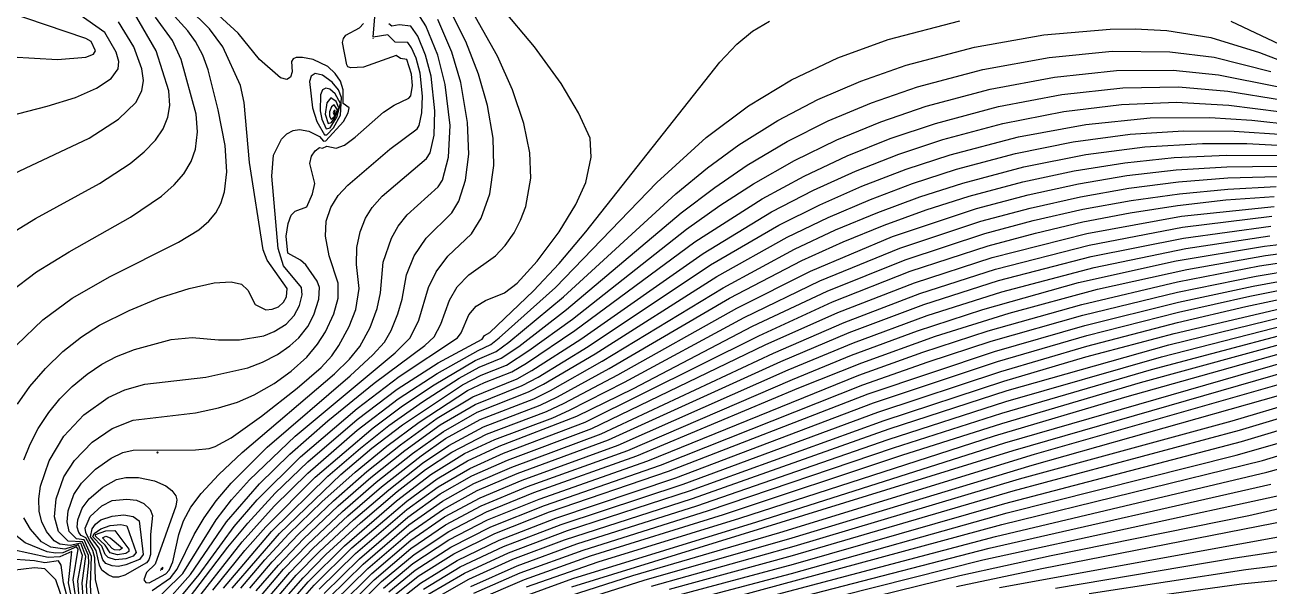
# Model space of a CAD drawing. Header units: inches. Extents: x 2608994 to 2618701, y 1261813 to 1271655.
# Drawn here: x 2613479 to 2614899, y 1263067 to 1263708 of the extents above; entities that cross this region are included whole.
import ezdxf

# ---------------------------------------------------------------- set-up
doc = ezdxf.new("R2010")
doc.units = ezdxf.units.IN
doc.header["$MEASUREMENT"] = 0

msp = doc.modelspace()

# ---------------------------------------------------------------- linework, layer by layer
for points, elevation in [([(2613206.8, 1263713.9), (2613205.1, 1263681.5), (2613190.4, 1263651.5), (2613193.8, 1263639.5), (2613222.4, 1263604.2), (2613233.2, 1263593.2), (2613251.2, 1263580), (2613271.6, 1263570.8), (2613286, 1263567.1), (2613300.4, 1263565.6), (2613331.6, 1263567.9), (2613395.2, 1263586.8), (2613504.4, 1263614.8), (2613536.8, 1263624.7), (2613560.8, 1263635.4), (2613577.6, 1263646.6), (2613585.6, 1263657.5), (2613586.1, 1263665.9), (2613583.2, 1263676.7), (2613570.4, 1263699.1), (2613508.5, 1263742.7)], 257), ([(2613477.9, 1263211.1), (2613484.9, 1263229.1), (2613494.4, 1263247.1), (2613506.3, 1263265.1), (2613518.9, 1263280.7), (2613533.2, 1263295.1), (2613550, 1263309), (2613566.8, 1263320.3), (2613583.6, 1263329.2), (2613604, 1263337.3), (2613646, 1263348.7), (2613670, 1263350.9), (2613700, 1263348.2), (2613724, 1263348), (2613751.6, 1263352.9), (2613763.6, 1263357.7), (2613777.1, 1263365.9), (2613786.4, 1263376), (2613792.6, 1263387.5), (2613795.4, 1263399.5), (2613794.8, 1263408), (2613774.4, 1263432.8), (2613768, 1263452.3), (2613760.8, 1263535.1), (2613762.7, 1263559.1), (2613772, 1263577.3), (2613778, 1263583.5), (2613785.2, 1263587.3), (2613792.4, 1263588.1), (2613803.2, 1263586.2), (2613815.2, 1263580.4), (2613820, 1263574.8), (2613822.4, 1263575.4), (2613842.6, 1263597.5), (2613848.2, 1263607.1), (2613849.2, 1263613.1), (2613842.5, 1263617.9), (2613842.3, 1263633.5), (2613839.2, 1263643.5), (2613833.2, 1263652.3), (2613824.8, 1263660.2), (2613808, 1263668.2), (2613796, 1263670.6), (2613788.8, 1263670.4), (2613785.2, 1263668.8), (2613783.5, 1263665.9), (2613784.1, 1263653.9), (2613782.3, 1263647.9), (2613778, 1263645.3), (2613770.8, 1263647.2), (2613746.8, 1263668), (2613722.6, 1263698.3), (2613682, 1263735.2)], 263), ([(2613553.6, 1263003.5), (2613549.5, 1263068.3), (2613552.2, 1263093.5), (2613551.5, 1263101.9), (2613545, 1263117.5), (2613528.4, 1263118.3), (2613517.5, 1263129.5), (2613513, 1263146.3), (2613514.7, 1263166.7), (2613523.6, 1263191.9), (2613535.6, 1263210.6), (2613556, 1263231.2), (2613578.8, 1263247.1), (2613602.8, 1263256.6), (2613673.6, 1263264.9), (2613700, 1263270.4), (2613721.6, 1263277), (2613740.8, 1263285.4), (2613763.6, 1263298.5), (2613782.8, 1263312.5), (2613800.8, 1263328.5), (2613813.2, 1263343.1), (2613822.2, 1263357.5), (2613831.5, 1263377.9), (2613836.5, 1263395.9), (2613836.5, 1263412.7), (2613826.5, 1263443.9), (2613822.3, 1263466.7), (2613823, 1263483.5), (2613828.4, 1263499.1), (2613836.8, 1263513), (2613847.6, 1263524.6), (2613895.6, 1263565.8), (2613926.8, 1263589), (2613929.2, 1263592.8), (2613932.2, 1263607.1), (2613932.9, 1263626.3), (2613930.1, 1263652.7), (2613925.5, 1263669.5), (2613920.5, 1263681.5), (2613916, 1263687.4), (2613901.6, 1263688.1), (2613893.2, 1263696.5), (2613876.6, 1263693.5), (2613880.9, 1263745.1)], 265), ([(2613395.8, 1263722.3), (2613406.2, 1263704.3), (2613406.8, 1263695.9), (2613409.4, 1263689.9), (2613416.1, 1263683.9), (2613427.6, 1263678.4), (2613463.6, 1263671.3), (2613516.4, 1263668.1), (2613548.8, 1263670.9), (2613557.2, 1263674.1), (2613559.7, 1263677.9), (2613554.8, 1263688.7), (2613548.8, 1263692.3), (2613457.6, 1263722.8)], 256), ([(2613450.9, 1263461.9), (2613491.2, 1263486.5), (2613564.4, 1263526.6), (2613599.2, 1263549.6), (2613615.1, 1263562.7), (2613628, 1263576.1), (2613636.9, 1263589.1), (2613642.3, 1263602.3), (2613644.3, 1263615.5), (2613643.2, 1263632.3), (2613629, 1263677.9), (2613602.8, 1263723.3)], 259), ([(2613470.5, 1263274.7), (2613484.8, 1263295.1), (2613502.4, 1263315.5), (2613522.4, 1263334.8), (2613543.5, 1263351.5), (2613564.4, 1263364.9), (2613598, 1263381.6), (2613632.8, 1263396), (2613666.4, 1263406.9), (2613695.2, 1263413.2), (2613714.4, 1263414.5), (2613726.4, 1263411.7), (2613733.6, 1263404.9), (2613741.7, 1263388.7), (2613754, 1263382.5), (2613761.2, 1263383.2), (2613768.4, 1263386), (2613774.1, 1263391.1), (2613777.6, 1263397.1), (2613778.3, 1263406.7), (2613755.4, 1263439.1), (2613751.2, 1263451.1), (2613735.3, 1263550.7), (2613729.5, 1263619.1), (2613725.1, 1263638.3), (2613705.1, 1263682.7), (2613689.9, 1263703.1), (2613665.4, 1263727.1)], 262), ([(2613564.1, 1263056.3), (2613559.7, 1263074.3), (2613559, 1263099.5), (2613556.7, 1263107.9), (2613548.8, 1263122), (2613543.3, 1263124.7), (2613540.5, 1263128.3), (2613538.9, 1263134.3), (2613539.5, 1263142.7), (2613544.4, 1263155.9), (2613552.4, 1263166.7), (2613568, 1263180.1), (2613583.6, 1263188.8), (2613594.4, 1263191.1), (2613608.8, 1263191.1), (2613626.8, 1263187.1), (2613640, 1263181.6), (2613646.8, 1263176.3), (2613651.2, 1263170.3), (2613652.4, 1263165.5), (2613651.3, 1263158.3), (2613627.6, 1263092.3), (2613617.7, 1263082.7), (2613615, 1263074.3), (2613617.2, 1263071.3), (2613620.8, 1263070.7), (2613640, 1263081.1), (2613643.7, 1263085.1), (2613647.9, 1263094.7), (2613654.7, 1263125.9), (2613659.9, 1263141.5), (2613668.3, 1263157.1), (2613680.2, 1263172.7), (2613700.4, 1263194.3), (2613727.2, 1263219.5), (2613832.6, 1263309.5), (2613849.4, 1263326.3), (2613861.2, 1263340.7), (2613873.2, 1263362.3), (2613881.3, 1263383.9), (2613885.1, 1263401.9), (2613887.8, 1263436.7), (2613897.3, 1263464.3), (2613905.2, 1263477.9), (2613915.2, 1263490.7), (2613950.8, 1263522.9), (2613955.7, 1263530.3), (2613962.6, 1263556.7), (2613964.4, 1263592.7), (2613958.9, 1263639.5), (2613950.4, 1263673.1), (2613936.8, 1263706.7), (2613924.4, 1263725.6)], 267), ([(2613616.8, 1263039.5), (2613659.2, 1263081.5), (2613697.3, 1263142.7), (2613715, 1263165.5), (2613735.4, 1263188.3), (2613787.6, 1263238.1), (2613901.5, 1263333.5), (2613918.6, 1263350.3), (2613928.7, 1263370.7), (2613939.7, 1263407.9), (2613948.3, 1263425.9), (2613961.6, 1263443.7), (2613988.7, 1263469.1), (2614000, 1263487.1), (2614009.8, 1263514.7), (2614014.4, 1263547.1), (2614013.4, 1263578.3), (2614007, 1263615.5), (2613996.9, 1263651.5), (2613982.2, 1263688.7), (2613964.8, 1263723.5)], 269), ([(2613642.1, 1263037.1), (2613677.8, 1263080.3), (2613718, 1263135.1), (2613744.1, 1263165.5), (2613793.7, 1263214.7), (2613858.4, 1263270), (2613906.4, 1263306.2), (2613972.9, 1263350.3), (2613977, 1263356.3), (2613985.6, 1263376.7), (2613994, 1263386.7), (2614004.8, 1263393.2), (2614026.4, 1263401.9), (2614040.8, 1263412.8), (2614063.6, 1263438), (2614088.7, 1263471.5), (2614107.9, 1263502.7), (2614119.2, 1263527.9), (2614125.5, 1263556.7), (2614124.3, 1263578.3), (2614111, 1263607.1), (2614091, 1263640.7), (2614060.7, 1263682.7), (2614022.3, 1263728.3)], 271), ([(2613439.8, 1263525.5), (2613552.4, 1263578.3), (2613586, 1263599.9), (2613605.5, 1263619.1), (2613612.7, 1263632.3), (2613614.4, 1263644.3), (2613612.4, 1263657.5), (2613603.4, 1263682.7), (2613586, 1263711.3)], 258), ([(2613462.4, 1263403.1), (2613492.4, 1263425.8), (2613529.6, 1263448.8), (2613599.6, 1263488.3), (2613635.1, 1263512.3), (2613649.6, 1263525.2), (2613660.4, 1263537.8), (2613668.7, 1263551.9), (2613673.6, 1263565.7), (2613676.1, 1263585.5), (2613674.7, 1263605.9), (2613657.5, 1263668.3), (2613647.4, 1263689.9), (2613628.3, 1263716.3)], 260), ([(2613469.6, 1263342.2), (2613499.6, 1263371.1), (2613533.2, 1263395.8), (2613576.4, 1263420.3), (2613654.2, 1263459.5), (2613677.7, 1263473.9), (2613688.9, 1263483.5), (2613696.9, 1263493.1), (2613702.8, 1263503.9), (2613706.8, 1263517.1), (2613709.4, 1263539.9), (2613707.5, 1263569.9), (2613699.5, 1263610.7), (2613688.2, 1263656.3), (2613682, 1263673.1), (2613673.8, 1263688.7), (2613665.2, 1263700.7), (2613649.8, 1263717.5)], 261), ([(2613548.8, 1263009.5), (2613544.6, 1263070.7), (2613548.5, 1263100.7), (2613542.8, 1263116.2), (2613530.8, 1263113.5), (2613518.8, 1263114.9), (2613512.4, 1263118.7), (2613503.6, 1263129.5), (2613498.3, 1263140.3), (2613495.5, 1263152.3), (2613494.9, 1263166.7), (2613496.8, 1263181.1), (2613506.7, 1263209.9), (2613523.6, 1263238.3), (2613546.4, 1263262.4), (2613574, 1263282.2), (2613593.2, 1263291.3), (2613616, 1263297.6), (2613685.6, 1263305.7), (2613733.6, 1263316.3), (2613750.4, 1263322.7), (2613767.2, 1263331.6), (2613781.6, 1263341.2), (2613791.7, 1263350.3), (2613802, 1263363.4), (2613808.8, 1263376.7), (2613814.4, 1263394.7), (2613815.2, 1263407.9), (2613812.7, 1263415.1), (2613799.6, 1263433.9), (2613793.6, 1263439.2), (2613779.2, 1263447.3), (2613777.4, 1263466.7), (2613779.5, 1263481.1), (2613782.8, 1263490.6), (2613787.6, 1263495), (2613800.8, 1263500), (2613807.5, 1263514.7), (2613809.9, 1263526.7), (2613804.2, 1263549.5), (2613806.2, 1263557.9), (2613810.3, 1263563.9), (2613815.2, 1263567.6), (2613818.8, 1263566.9), (2613823.6, 1263569.1), (2613834.4, 1263566.8), (2613844, 1263570.5), (2613856, 1263579.4), (2613888.4, 1263608.2), (2613900.4, 1263615.9), (2613917.2, 1263623.9), (2613919.6, 1263626.6), (2613921.3, 1263638.3), (2613920.5, 1263651.5), (2613914.8, 1263668.2), (2613907.6, 1263669.4), (2613902.8, 1263672.6), (2613865.6, 1263659.4), (2613851.2, 1263658.5), (2613847.7, 1263659.9), (2613846.4, 1263662.1), (2613841.5, 1263687.5), (2613842.7, 1263692.3), (2613845.5, 1263695.9), (2613860.8, 1263704.4), (2613865.6, 1263709.1)], 264), ([(2613558, 1262998.7), (2613554.1, 1263068.3), (2613555.2, 1263100.7), (2613546.9, 1263119.9), (2613537.9, 1263121.1), (2613529.7, 1263129.5), (2613527.3, 1263140.3), (2613528.4, 1263153), (2613534.9, 1263171.5), (2613543.6, 1263184.7), (2613559.6, 1263200.6), (2613577.6, 1263213.3), (2613590.8, 1263219.5), (2613602.8, 1263222.1), (2613673.6, 1263222.8), (2613689.2, 1263224.2), (2613696.4, 1263226.4), (2613714.4, 1263236.5), (2613749.2, 1263261), (2613790, 1263292.9), (2613817.3, 1263316.7), (2613829.4, 1263329.9), (2613837.4, 1263341.9), (2613849, 1263363.5), (2613856.6, 1263382.7), (2613860.6, 1263406.7), (2613857.6, 1263434.3), (2613858.1, 1263453.5), (2613861.6, 1263471.5), (2613867.8, 1263487.1), (2613875.3, 1263499.1), (2613886.9, 1263512.3), (2613937.6, 1263555), (2613941.7, 1263561.5), (2613946.1, 1263581.9), (2613947.1, 1263609.5), (2613942.6, 1263649.1), (2613936.2, 1263673.1), (2613927.6, 1263694.7), (2613919.6, 1263706.4), (2613906.4, 1263707.8), (2613898, 1263706.1), (2613894.4, 1263708.8)], 266), ([(2613624.4, 1263061.9), (2613645.2, 1263076.7), (2613653, 1263086.3), (2613672.4, 1263125.9), (2613683.5, 1263145.1), (2613697.2, 1263164.3), (2613714.4, 1263184.7), (2613755.5, 1263225.5), (2613850.2, 1263307.1), (2613876.2, 1263331.1), (2613889.4, 1263345.5), (2613897, 1263358.7), (2613904.9, 1263377.9), (2613909.7, 1263394.7), (2613914.7, 1263422.3), (2613923.5, 1263443.9), (2613937, 1263464.3), (2613966.4, 1263493.1), (2613974.5, 1263506.3), (2613982, 1263530.3), (2613985.7, 1263560.3), (2613984.4, 1263596.3), (2613976.6, 1263641.9), (2613966.2, 1263676.7), (2613950.2, 1263713.9)], 268), ([(2613634.8, 1263043.1), (2613668, 1263080.3), (2613709.3, 1263140.3), (2613746.8, 1263183.7), (2613781.6, 1263217.7), (2613824.8, 1263255.7), (2613877.6, 1263298.6), (2613935.7, 1263341.9), (2613946.2, 1263351.5), (2613953.7, 1263365.9), (2613963.5, 1263393.5), (2613972.4, 1263408.6), (2613985.6, 1263422.3), (2614016.2, 1263443.9), (2614027.2, 1263455.9), (2614037.3, 1263470.3), (2614044.9, 1263484.7), (2614050.7, 1263500.3), (2614056.5, 1263532.7), (2614055.4, 1263561.5), (2614048.4, 1263595.1), (2614035.7, 1263633.5), (2614018.4, 1263671.9), (2613993.4, 1263716.3)], 270), ([(2613647.7, 1263028.7), (2613710.8, 1263111.4), (2613733.7, 1263139.1), (2613764.8, 1263173), (2613802, 1263208.9), (2613858.4, 1263257.3), (2613904, 1263291.8), (2613950.8, 1263322.1), (2614001.1, 1263349.1), (2614003.6, 1263353.1), (2614009.6, 1263356.7), (2614059.5, 1263404.3), (2614088.7, 1263435.5), (2614119.3, 1263471.5), (2614272.4, 1263665), (2614291.6, 1263685.7), (2614309.6, 1263700.6), (2614328.8, 1263712.1)], 272), ([(2613665, 1263038.3), (2613727, 1263117.5), (2613763.6, 1263158.2), (2613802, 1263196), (2613858.4, 1263245.1), (2613905.2, 1263280.8), (2613949.6, 1263309.9), (2613996.4, 1263336.2), (2614010.8, 1263342.7), (2614020.4, 1263350.3), (2614084.7, 1263407.9), (2614200.4, 1263527.6), (2614256.8, 1263579.2), (2614304.8, 1263615.3), (2614354, 1263645.1), (2614406.8, 1263670), (2614464.4, 1263690.9), (2614546, 1263712.4)], 273), ([(2614855.6, 1263712), (2614938.4, 1263672.8)], 273), ([(2613693.7, 1263062.3), (2613730, 1263107.8), (2613754, 1263134.9), (2613810.4, 1263191.3), (2613876.4, 1263247.8), (2613910, 1263272.8), (2613946, 1263296.8), (2613992.8, 1263324.5), (2614016.8, 1263334.9), (2614031.5, 1263345.5), (2614093.8, 1263397.1), (2614222, 1263515), (2614258, 1263544.4), (2614294, 1263570.6), (2614338.4, 1263598.5), (2614384, 1263622.4), (2614433.2, 1263643.6), (2614484.8, 1263661.7), (2614562.8, 1263682.3), (2614642, 1263696.3), (2614717.6, 1263702.8), (2614746.4, 1263703.1), (2614782.4, 1263701.3), (2614832.8, 1263693.3), (2614888, 1263676.1), (2614946.8, 1263653.6)], 274), ([(2613876.4, 1263692.3), (2613876.4, 1263692.3), (2613876.4, 1263692.6), (2613876.5, 1263692.3), (2613876.4, 1263692.3)], 265), ([(2613705.6, 1263064.7), (2613760.5, 1263129.5), (2613824.8, 1263192.5), (2613862, 1263224.7), (2613894.4, 1263250.4), (2613932.8, 1263277.6), (2613974.8, 1263304.4), (2613997.6, 1263317), (2614022.8, 1263327.1), (2614042.8, 1263340.7), (2614097.3, 1263382.7), (2614228, 1263493.1), (2614266.4, 1263522.1), (2614303.6, 1263547.4), (2614349.2, 1263574.5), (2614396, 1263598), (2614445.2, 1263618.7), (2614498, 1263637), (2614572.4, 1263656.8), (2614648, 1263670.6), (2614720, 1263677.5), (2614786, 1263677.1), (2614836.4, 1263670.7), (2614901.2, 1263654.5)], 275), ([(2613715.7, 1263064.7), (2613769.6, 1263127.1), (2613839.8, 1263194.3), (2613875.2, 1263224.4), (2613910, 1263251.1), (2613978.4, 1263296.7), (2614000, 1263308), (2614028.8, 1263319.3), (2614054.4, 1263335.9), (2614104, 1263371.9), (2614234, 1263474.4), (2614272.4, 1263501.6), (2614310.8, 1263526.3), (2614357.6, 1263552.9), (2614405.6, 1263576.4), (2614456, 1263597.1), (2614507.6, 1263614.8), (2614580.8, 1263634.4), (2614654, 1263648.1), (2614724.8, 1263655.5), (2614789.6, 1263656.1), (2614841.2, 1263650.8), (2614908.4, 1263637.3)], 276), ([(2613823.6, 1263582.3), (2613831.3, 1263590.3), (2613839.4, 1263604.7), (2613840.4, 1263624.8), (2613837.1, 1263633.5), (2613829.6, 1263642.3), (2613818.8, 1263650.3), (2613810.4, 1263652.1), (2613805.7, 1263649.1), (2613804, 1263643.1), (2613807.5, 1263613.1), (2613812.3, 1263597.5), (2613821.2, 1263582.3), (2613823.6, 1263582.3)], 262), ([(2613725.7, 1263064.7), (2613752.8, 1263096.9), (2613780.4, 1263126.6), (2613817.9, 1263163.1), (2613856, 1263197.3), (2613892, 1263226.8), (2613929, 1263254.3), (2613984.4, 1263290.2), (2614003.6, 1263299.5), (2614034.8, 1263311.5), (2614051.7, 1263321.5), (2614106.6, 1263358.7), (2614243.6, 1263460.1), (2614320.4, 1263509.2), (2614368.4, 1263535.1), (2614417.6, 1263558.2), (2614466.8, 1263577.9), (2614518.4, 1263595.3), (2614590.4, 1263614.5), (2614662.4, 1263628.1), (2614732, 1263635.7), (2614795.6, 1263636.9), (2614852, 1263632.1), (2614913.2, 1263622)], 277), ([(2613827.3, 1263590.3), (2613835.1, 1263602.3), (2613839.1, 1263617.9), (2613833.2, 1263629.1), (2613827.2, 1263634.4), (2613822.4, 1263635.6), (2613818.8, 1263633.4), (2613816.4, 1263627.9), (2613815.9, 1263609.5), (2613817.9, 1263599.9), (2613823.1, 1263589.1), (2613827.3, 1263590.3)], 261), ([(2613735.7, 1263064.7), (2613761.3, 1263094.7), (2613791.2, 1263126.2), (2613831.2, 1263164.3), (2613869.5, 1263197.9), (2613907.6, 1263228.3), (2613949.6, 1263258.6), (2613990.4, 1263283.3), (2614040.8, 1263303.7), (2614057.6, 1263313.1), (2614113.5, 1263349.1), (2614253.2, 1263446.9), (2614331.2, 1263494.2), (2614379.2, 1263519), (2614427.2, 1263540.7), (2614476.4, 1263560), (2614526.8, 1263576.8), (2614595.2, 1263595.1), (2614664.8, 1263608.7), (2614730.8, 1263616.8), (2614793.2, 1263619.3), (2614853.2, 1263616.2), (2614913.2, 1263608.5)], 278), ([(2613829, 1263596.3), (2613832.6, 1263601.1), (2613837.4, 1263613.1), (2613834.4, 1263620.2), (2613828.4, 1263624.4), (2613823.6, 1263618.8), (2613821.7, 1263605.9), (2613825.3, 1263595.1), (2613829, 1263596.3)], 260), ([(2613828.7, 1263599.9), (2613832, 1263602.8), (2613835.7, 1263610.7), (2613832, 1263616.3), (2613829, 1263614.3), (2613826.8, 1263608.3), (2613826.6, 1263603.5), (2613828.7, 1263599.9)], 259), ([(2613830.8, 1263607.1), (2613832, 1263605.1), (2613833.2, 1263610.1), (2613832, 1263609.9), (2613830.8, 1263607.1)], 258), ([(2613743.2, 1263061.6), (2613768.4, 1263091.1), (2613797.2, 1263121.1), (2613836.8, 1263158.6), (2613874, 1263191.1), (2613912.7, 1263221.9), (2613953.2, 1263251.3), (2613992.8, 1263274.5), (2614046.8, 1263296), (2614064.8, 1263305.6), (2614121.8, 1263340.7), (2614261.6, 1263433.7), (2614339.6, 1263479), (2614386.4, 1263502.4), (2614434.4, 1263523.6), (2614484.8, 1263542.9), (2614535.2, 1263559.5), (2614613.2, 1263579.9), (2614690, 1263594), (2614763.2, 1263601.5), (2614831.6, 1263602.1), (2614879.6, 1263599.1), (2614927.6, 1263593.5)], 279), ([(2613749.2, 1263056.7), (2613774.4, 1263086.3), (2613802, 1263115.1), (2613841.6, 1263152.3), (2613880, 1263185.6), (2613921.3, 1263218.3), (2613956.8, 1263243.7), (2613995.2, 1263265.6), (2614054, 1263288.7), (2614071.1, 1263297.5), (2614130, 1263332.3), (2614268.8, 1263420.4), (2614349.2, 1263465.3), (2614396, 1263487.9), (2614444, 1263508.4), (2614492, 1263526.5), (2614542.4, 1263542.8), (2614609.6, 1263560.8), (2614675.6, 1263574.2), (2614740.4, 1263583), (2614801.6, 1263586.8), (2614859.2, 1263586.4), (2614916.8, 1263582.4)], 280), ([(2613756.4, 1263053.4), (2613781.5, 1263082.7), (2613808.1, 1263110.3), (2613847.6, 1263147.2), (2613886, 1263180.3), (2613931.2, 1263215.9), (2613959.2, 1263235.4), (2613998.8, 1263257.2), (2614060, 1263281), (2614078.9, 1263290.3), (2614138.1, 1263323.9), (2614276, 1263407.7), (2614357.6, 1263451.7), (2614404.4, 1263473.6), (2614452.4, 1263493.6), (2614500.4, 1263511.3), (2614549.6, 1263527.1), (2614619.2, 1263545.6), (2614690, 1263559.7), (2614757.2, 1263568.6), (2614823.2, 1263572.4), (2614873.6, 1263572.3), (2614922.8, 1263569.7)], 281), ([(2613764.7, 1263051.5), (2613788.8, 1263079.4), (2613815.2, 1263106.7), (2613854.2, 1263142.7), (2613894.4, 1263177.1), (2613932.8, 1263207.3), (2613962.8, 1263227.7), (2614002.4, 1263248.8), (2614067.2, 1263273.8), (2614086.8, 1263283.1), (2614146, 1263315.5), (2614283.2, 1263395.6), (2614366, 1263438.7), (2614412.8, 1263460), (2614459.6, 1263479.1), (2614507.6, 1263496.4), (2614556.8, 1263512.1), (2614618, 1263528.5), (2614676.8, 1263541.1), (2614734.4, 1263550.4), (2614790.8, 1263556.3), (2614850.8, 1263559.1), (2614910.8, 1263558.4)], 282), ([(2613772, 1263048.4), (2613796.6, 1263076.7), (2613822.4, 1263103.1), (2613862, 1263139.4), (2613904, 1263174.9), (2613936.4, 1263200.1), (2613966.4, 1263220), (2614006, 1263240.5), (2614074.4, 1263266.5), (2614094.6, 1263275.9), (2614155.9, 1263308.3), (2614291.6, 1263384.5), (2614375.6, 1263426.7), (2614469.2, 1263466), (2614565.2, 1263498), (2614624, 1263513.7), (2614681.6, 1263526.3), (2614736.8, 1263535.6), (2614793.2, 1263542.1), (2614850.8, 1263545.8), (2614909.6, 1263546.5)], 283), ([(2613778.4, 1263044.3), (2613802.4, 1263071.9), (2613844, 1263113.2), (2613903.1, 1263164.3), (2613942.4, 1263194.5), (2613980.8, 1263218.3), (2614015.6, 1263234.6), (2614081.6, 1263259.3), (2614100.8, 1263267.9), (2614163.6, 1263299.9), (2614300, 1263373.7), (2614386.4, 1263415.7), (2614477.6, 1263453), (2614570, 1263483.5), (2614626.4, 1263498.6), (2614684, 1263511.5), (2614739.2, 1263521.2), (2614795.6, 1263528.4), (2614852, 1263533), (2614908.4, 1263534.8)], 284), ([(2613785.2, 1263040.8), (2613809.2, 1263068.2), (2613852.4, 1263110.7), (2613914.8, 1263164.1), (2613949.6, 1263189.6), (2613984.4, 1263210.2), (2614020.4, 1263226.7), (2614109.2, 1263260.9), (2614173.5, 1263292.7), (2614309.6, 1263363.8), (2614394.8, 1263403.9), (2614483.6, 1263439.5), (2614574.8, 1263469.4), (2614630, 1263484.3), (2614686.4, 1263497.2), (2614741.6, 1263507.3), (2614796.8, 1263515), (2614852, 1263520.3), (2614907.2, 1263523.2)], 285), ([(2613815, 1263063.5), (2613856.4, 1263104.3), (2613914.8, 1263154.4), (2613950.8, 1263180.5), (2613986.8, 1263201.5), (2614025.2, 1263218.8), (2614118.4, 1263254.3), (2614316.8, 1263352.9), (2614400.8, 1263391.5), (2614489.6, 1263426.5), (2614578.4, 1263455.4), (2614632.4, 1263470.1), (2614686.4, 1263482.7), (2614740.4, 1263493.2), (2614794.4, 1263501.5), (2614849.6, 1263507.8), (2614904.8, 1263511.7)], 286), ([(2613820.7, 1263058.7), (2613860.8, 1263098.3), (2613916, 1263145.7), (2613953.2, 1263172.3), (2613989.2, 1263192.8), (2614030, 1263210.9), (2614126.3, 1263247.1), (2614324, 1263342.3), (2614406.8, 1263379.4), (2614494.4, 1263413.4), (2614583.2, 1263442.1), (2614691.2, 1263469.6), (2614799.2, 1263489.2), (2614904.8, 1263500.5)], 287), ([(2613826.2, 1263053.9), (2613865.1, 1263092.3), (2613917.2, 1263137), (2613955.6, 1263164), (2613991.6, 1263184.2), (2614034.8, 1263203), (2614136.8, 1263241), (2614333.6, 1263333.1), (2614414, 1263368.1), (2614500.4, 1263401), (2614586.8, 1263428.8), (2614693.6, 1263456.4), (2614800.4, 1263476.7), (2614902.4, 1263489.2)], 288), ([(2613832, 1263049.4), (2613870.4, 1263087.3), (2613918.4, 1263128.3), (2613956.8, 1263155), (2613995.2, 1263176.1), (2614040.8, 1263195.6), (2614145.2, 1263234), (2614342, 1263323.4), (2614420, 1263356.6), (2614505.2, 1263388.5), (2614590.4, 1263415.8), (2614696, 1263443.4), (2614801.6, 1263464.4), (2614901.2, 1263478)], 289), ([(2613837.2, 1263044.3), (2613874.9, 1263081.5), (2613919.6, 1263119.6), (2613958, 1263146), (2613998.8, 1263168), (2614046.8, 1263188.2), (2614156.1, 1263227.9), (2614350.4, 1263313.9), (2614424.8, 1263344.9), (2614508.8, 1263375.9), (2614594, 1263403.1), (2614699.6, 1263430.9), (2614804, 1263452.5), (2614900, 1263466.9)], 290), ([(2613840.4, 1263037.1), (2613877.7, 1263074.3), (2613919.6, 1263110), (2613959.2, 1263137), (2614000, 1263158.8), (2614052.8, 1263180.8), (2614167.2, 1263221.9), (2614355.2, 1263303), (2614422.4, 1263330.5), (2614498, 1263358.5), (2614572.4, 1263383), (2614681.6, 1263413.5), (2614793.2, 1263438.3), (2614894, 1263455.2), (2615029.6, 1263470.9)], 291), ([(2613848, 1263034.7), (2613886, 1263072.2), (2613923.2, 1263103.2), (2613962.8, 1263129.5), (2614006, 1263151.9), (2614060, 1263173.9), (2614177.6, 1263215.6), (2614362.4, 1263293.4), (2614434.4, 1263322), (2614518.4, 1263352.2), (2614602.4, 1263378.7), (2614703.2, 1263405.9), (2614805.2, 1263428.6), (2614895.2, 1263444.5), (2615027.2, 1263462.1)], 292), ([(2613888.4, 1263064.7), (2613922, 1263092.8), (2613962.8, 1263119.8), (2614007.2, 1263142.7), (2614066, 1263166.5), (2614189.9, 1263209.9), (2614430.8, 1263307.7), (2614504, 1263334.1), (2614578.4, 1263358.3), (2614685.2, 1263388.6), (2614794.4, 1263414.5), (2614888, 1263432.5), (2615023.6, 1263453)], 293), ([(2613894.4, 1263060.5), (2613924.4, 1263085.1), (2613965.2, 1263111.6), (2614010.8, 1263134.7), (2614072, 1263159.2), (2614204.6, 1263205.1), (2614435.6, 1263296.8), (2614510, 1263323.2), (2614582, 1263346.5), (2614686.4, 1263376.4), (2614794.4, 1263402.7), (2614884.4, 1263421), (2615020, 1263443.8)], 294), ([(2613899, 1263055.1), (2613928, 1263078.3), (2613968.8, 1263104), (2614015.6, 1263127.2), (2614078, 1263151.8), (2614213.6, 1263198.1), (2614441.6, 1263286.5), (2614585.6, 1263334.9), (2614688.8, 1263364.6), (2614795.6, 1263391.3), (2614880.8, 1263409.6), (2615021.2, 1263435.4)], 295), ([(2613900.4, 1263046.8), (2613930.4, 1263070.5), (2613972.4, 1263096.5), (2614020.4, 1263119.7), (2614085.2, 1263144.8), (2614222, 1263190.8), (2614447.6, 1263276.3), (2614589.2, 1263323.5), (2614691.2, 1263353), (2614795.6, 1263379.8), (2614877.2, 1263398), (2615017.6, 1263426)], 296), ([(2613934, 1263063.6), (2613976, 1263088.9), (2614025.2, 1263112.2), (2614091.2, 1263137.4), (2614230.4, 1263183.6), (2614452.4, 1263265.8), (2614592.8, 1263312.2), (2614691.2, 1263340.9), (2614794.4, 1263368), (2614872.4, 1263386.2), (2615015.2, 1263416.7)], 297), ([(2613938.8, 1263057.4), (2613980.8, 1263081.9), (2614031.2, 1263105.2), (2614098.4, 1263130.5), (2614238.7, 1263176.3), (2614459.6, 1263256.3), (2614596.4, 1263301.1), (2614690, 1263328.6), (2614790.8, 1263355.6), (2615016.4, 1263408.3)], 298), ([(2613942.4, 1263050.4), (2613985.6, 1263074.9), (2614036, 1263097.7), (2614094.8, 1263119.8), (2614241.2, 1263167.1), (2614465.6, 1263246.5), (2614600, 1263290.2), (2614784.8, 1263342.6), (2615011.6, 1263398.2)], 299), ([(2613988, 1263066.7), (2614040.8, 1263090.2), (2614109.2, 1263115.2), (2614246, 1263158.7), (2614464.4, 1263234.4), (2614598.8, 1263277.8), (2614776.4, 1263328.9), (2615004.4, 1263387.2)], 300), ([(2613991.6, 1263059.1), (2614044.4, 1263082.2), (2614116.4, 1263108.2), (2614259.2, 1263153.2), (2614470.4, 1263224.8), (2614594, 1263264.5), (2614765, 1263314.3), (2614997.2, 1263376)], 301), ([(2613995.2, 1263051.5), (2614049.2, 1263074.7), (2614124.8, 1263101.5), (2614276.3, 1263148.7), (2614480, 1263216.5), (2614594, 1263252.8), (2614752.4, 1263299.3), (2614988.8, 1263364.2)], 302), ([(2614051.6, 1263066.2), (2614133.2, 1263094.9), (2614295.2, 1263144.7), (2614585.6, 1263238.5), (2614734.4, 1263282.6), (2614975.6, 1263350.6)], 303), ([(2614039.6, 1263052.2), (2614104.4, 1263075.9), (2614314.4, 1263140.6), (2614597.6, 1263230.6), (2614960, 1263335.3)], 304), ([(2614103.2, 1263066.2), (2614607.2, 1263221.9), (2614943.2, 1263318.8)], 305), ([(2614100.8, 1263056), (2614172.8, 1263079.1), (2614340.8, 1263128.3), (2614631.2, 1263217.6), (2614934.8, 1263304.3)], 306), ([(2614108, 1263049.2), (2614186, 1263073.7), (2614354.9, 1263122.3), (2614628.8, 1263205.3), (2614930, 1263290.4)], 307), ([(2614194.4, 1263066.9), (2614356.9, 1263112.7), (2614614.4, 1263189.5), (2614856.8, 1263255.8), (2614931.2, 1263277.8)], 308), ([(2614214.8, 1263063.5), (2614355.2, 1263102.1), (2614607.2, 1263175.8), (2614865.2, 1263245), (2614952.8, 1263271.5)], 309), ([(2614218.4, 1263055.1), (2614356.4, 1263092.3), (2614597.6, 1263161.5), (2614867.6, 1263232.1), (2614955.2, 1263258.3)], 310), ([(2614177.6, 1263024.3), (2614594, 1263137.3), (2614891.6, 1263210.3), (2614978, 1263236.6)], 312), ([(2614218.4, 1263045.7), (2614353.9, 1263081.5), (2614600, 1263150.6), (2614861.6, 1263216.7), (2614945.6, 1263240.7)], 311), ([(2613630.4, 1263219), (2613631.1, 1263219.5), (2613630.4, 1263220.3), (2613629.7, 1263219.5), (2613630.4, 1263219)], 266), ([(2614194.4, 1263020), (2614586.8, 1263123.8), (2614896.4, 1263197), (2614950.4, 1263212.1)], 313), ([(2614202.8, 1263013.1), (2614579.6, 1263110.3), (2614901.2, 1263183.4)], 314), ([(2614235.2, 1263002.9), (2614546, 1263079.1), (2614650.4, 1263102), (2614876, 1263147.6), (2615017.6, 1263180.5)], 316), ([(2613593.2, 1263079.6), (2613586, 1263077.2), (2613580, 1263077.3), (2613574, 1263079.8), (2613566.8, 1263085.4), (2613564.1, 1263091.1), (2613560.6, 1263107.9), (2613552.4, 1263120.1), (2613548.6, 1263128.3), (2613548, 1263133.1), (2613553.6, 1263146.4), (2613566.8, 1263158.6), (2613578.8, 1263164.8), (2613595.6, 1263166.4), (2613606.4, 1263165), (2613614.8, 1263161.3), (2613622.1, 1263154.7), (2613624.8, 1263147.5), (2613622.5, 1263125.9), (2613622.3, 1263103.1), (2613620.5, 1263097.1), (2613617.8, 1263093.5), (2613593.2, 1263079.6)], 268), ([(2614207.6, 1263005), (2614572.4, 1263096.9), (2614915.6, 1263171.8)], 315), ([(2614591.6, 1263065.4), (2615140, 1263165.3)], 318), ([(2614542.4, 1263066.8), (2614639.6, 1263087.2), (2614993.6, 1263156.6)], 317), ([(2613544.1, 1263013.1), (2613539.6, 1263073.1), (2613545, 1263101.9), (2613540.4, 1263114.2), (2613524.8, 1263109.2), (2613508.6, 1263111.5), (2613498.1, 1263117.5), (2613485.3, 1263131.9), (2613477.7, 1263145.1)], 263), ([(2613594.4, 1263091.3), (2613586, 1263089.6), (2613578.8, 1263090.2), (2613571.6, 1263092.9), (2613568, 1263097), (2613563.7, 1263110.3), (2613553.8, 1263123.5), (2613556, 1263132.6), (2613559.6, 1263137.9), (2613565.6, 1263142.8), (2613578.8, 1263147.1), (2613592, 1263148.4), (2613602.8, 1263146.5), (2613609.6, 1263141.5), (2613613.9, 1263103.1), (2613610, 1263097.3), (2613594.4, 1263091.3)], 269), ([(2613594.4, 1263098.4), (2613582.4, 1263096.9), (2613574, 1263099.7), (2613570.8, 1263103.1), (2613566.8, 1263112.7), (2613556.7, 1263123.5), (2613558, 1263127.1), (2613565.6, 1263132.4), (2613576.4, 1263136.3), (2613588.4, 1263137.5), (2613595.6, 1263135.7), (2613605.9, 1263105.5), (2613602.8, 1263101.2), (2613594.4, 1263098.4)], 270), ([(2613538, 1263047.9), (2613534.3, 1263074.3), (2613539.9, 1263109.1), (2613538, 1263112), (2613522.4, 1263105), (2613514, 1263104.6), (2613504.4, 1263106.3), (2613479.2, 1263116.3), (2613462.9, 1263129.5)], 262), ([(2613594.4, 1263104.4), (2613584.8, 1263102.7), (2613576.4, 1263105.2), (2613570.8, 1263113.9), (2613559.6, 1263124.1), (2613559.5, 1263125.9), (2613571.6, 1263130.2), (2613581.8, 1263130.7), (2613597.6, 1263109.1), (2613597.6, 1263106.7), (2613594.4, 1263104.4)], 271), ([(2613581.2, 1263108.6), (2613578.8, 1263110), (2613567.7, 1263122.3), (2613571.6, 1263124), (2613576.4, 1263122.2), (2613590.4, 1263110.3), (2613587.2, 1263108.3), (2613581.2, 1263108.6)], 272), ([(2614655.2, 1263064.9), (2614860.4, 1263099.5), (2615070.4, 1263130.9)], 319), ([(2613533.4, 1263049.1), (2613528.9, 1263070.7), (2613532.5, 1263106.7), (2613518.8, 1263100.5), (2613505.6, 1263099.8), (2613463.6, 1263108.7)], 261), ([(2613529, 1263049.1), (2613523.2, 1263070.7), (2613520.5, 1263091.1), (2613517.6, 1263096.1), (2613502, 1263093.8), (2613490, 1263096.1), (2613457.6, 1263098.1)], 260), ([(2614693.6, 1263058.7), (2614872.4, 1263085.9), (2615033.2, 1263105.7)], 320), ([(2613524.5, 1263044.3), (2613514.2, 1263074.3), (2613502, 1263086.8), (2613490, 1263087.9), (2613464.8, 1263085)], 259), ([(2613634, 1263085.1), (2613634.2, 1263085.1), (2613634, 1263085.5), (2613633.9, 1263085.1), (2613634, 1263085.1)], 266), ([(2613636.3, 1263086.3), (2613636.6, 1263087.5), (2613636.4, 1263088.6), (2613634.2, 1263086.3), (2613636.3, 1263086.3)], 266), ([(2614708, 1263047.8), (2614867.6, 1263069.6), (2615009.2, 1263083.8)], 321)]:
    msp.add_lwpolyline(points, dxfattribs=dict(elevation=elevation))

doc.saveas('drawing.dxf')
